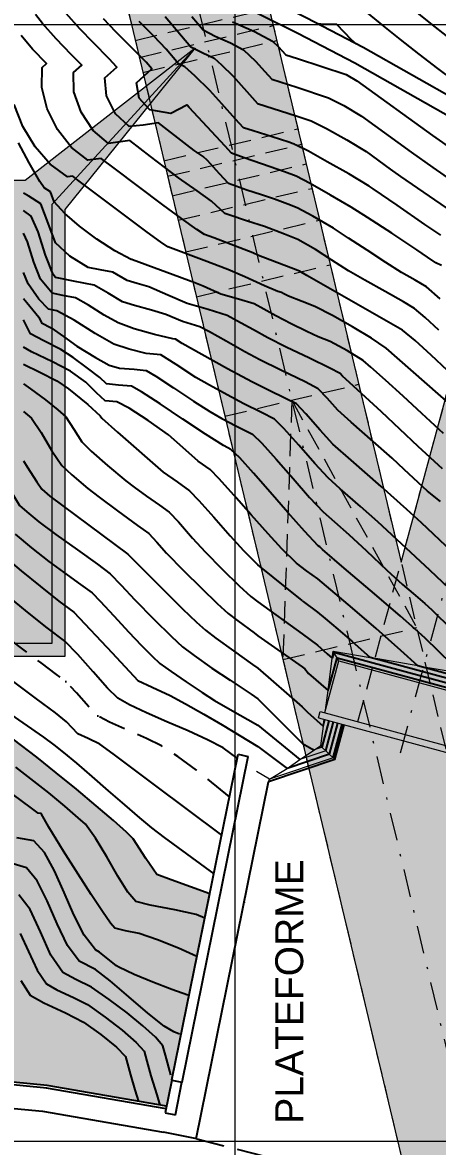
# Model space of a CAD drawing. Extents: x 62300 to 62842, y 108162 to 108787.
# Drawn here: x 62440.5 to 62459.1, y 108649.8 to 108700.1 of the extents above; entities that cross this region are included whole.
import ezdxf

# ---------------------------------------------------------------- set-up
doc = ezdxf.new("R2010")
doc.units = 0
doc.header["$LTSCALE"] = 0.999985
doc.header["$MEASUREMENT"] = 0
for name, pattern in [('DASHDOT', [2.8, 2, -0.25, 0.3, -0.25]), ('NASCOSTA', [9.525, 6.35, -3.175]), ('TRATTEGGIATA', [0.75, 0.5, -0.25]), ('TRATTEGGIATA2', [0.375, 0.25, -0.125]), ('TRATTOPUNTO2', [0.5, 0.25, -0.125, 0, -0.125])]:
    doc.linetypes.add(name, pattern=pattern)
for name, color, linetype in [('Av. Pr.Profi', 7, 'Continuous'), ('Bâti', 7, 'Continuous'), ('colore lago', 131, 'Continuous'), ('coordinate', 2, 'Continuous'), ('Couronnement', 7, 'Continuous'), ('curve livello 1m', 2, 'Continuous'), ('curve livello 5m', 7, 'Continuous'), ('LIN010TR', 2, 'NASCOSTA'), ('LIN018CO', 6, 'Continuous'), ('LIN025CO', 7, 'Continuous'), ('LINCOLO-ROSSO-025', 10, 'Continuous'), ('Strade', 7, 'Continuous'), ('TRATTCOLO-32', 255, 'Continuous')]:
    doc.layers.add(name, color=color, linetype=linetype)
doc.layers.add('Colori bordi', color=5, linetype='Continuous', plot=False)
doc.styles.add('ARIAL', font='arial.ttf')

# ---------------------------------------------------------------- blocks, each defined once
blk = doc.blocks.new('CONTORNO')
at = {"layer": 'Colori bordi', "lineweight": 0, "ltscale": 2, "flags": 128}
blk.add_lwpolyline([(-29.805, 84.968), (-22.578, 81.44), (16.586, -82.868)], dxfattribs=at)
blk.add_lwpolyline([(-28.746, 115.78, -0.121281), (-20.708, 100.164), (-8.908, 50.657), (5.179, 102.622, 0.76503), (-24.477, 119.975)], format="xyb", close=True, dxfattribs=at)

msp = doc.modelspace()

# ---------------------------------------------------------------- hatches: boundary and pattern name
at = {"layer": 'colore lago', "linetype": 'Continuous', "lineweight": 0}
msp.add_hatch(color=256, dxfattribs=at).paths.add_polyline_path([(62395.432, 108712.426), (62396.026, 108711.854), (62396.545, 108710.804), (62395.703, 108710.571), (62400.102, 108704.942), (62413.395, 108708.628), (62414.097, 108707.729), (62408.577, 108697.972), (62412.975, 108692.343), (62413.775, 108693.757), (62413.775, 108692.195), (62414.821, 108690.222), (62415.316, 108689.288), (62415.726, 108688.514), (62415.989, 108688.018), (62416.308, 108687.414), (62417.091, 108686.877), (62417.986, 108686.309), (62418.762, 108685.857), (62419.277, 108685.61), (62419.98, 108685.523), (62420.747, 108685.436), (62421.269, 108685.254), (62422.042, 108684.935), (62422.834, 108684.575), (62423.302, 108684.318), (62424.281, 108683.305), (62425.656, 108681.875), (62426.449, 108681.066), (62427.156, 108680.351), (62427.673, 108679.833), (62427.895, 108679.62), (62428.432, 108679.384), (62429.04, 108678.92), (62429.869, 108678.212), (62430.484, 108677.629), (62430.843, 108677.243), (62431.218, 108676.364), (62431.557, 108675.296), (62431.913, 108674.527), (62432.355, 108674.247), (62432.858, 108673.942), (62433.455, 108673.231), (62434.097, 108672.326), (62434.701, 108671.601), (62435.197, 108671.28), (62435.685, 108671.01), (62436.144, 108670.755), (62436.707, 108670.388), (62437.492, 108669.855), (62438.358, 108669.253), (62439.162, 108668.678), (62440.078, 108667.996), (62441.13, 108667.19), (62442.002, 108666.501), (62442.908, 108665.758), (62443.789, 108665.021), (62444.562, 108664.359), (62445.144, 108663.844), (62445.453, 108663.547), (62446.014, 108662.665), (62446.501, 108661.941), (62447.153, 108661.7), (62448.876, 108661.081), (62447.183, 108652.749), (62446.943, 108651.566), (62441.595, 108652.495), (62436.09, 108653.04), (62430.527, 108653.236), (62424.984, 108653.069), (62419.433, 108652.547), (62413.953, 108651.637), (62408.529, 108650.359), (62403.21, 108648.764), (62398.021, 108646.797), (62392.955, 108644.487), (62388.067, 108641.873), (62383.347, 108638.914), (62379.143, 108635.919), (62374.987, 108632.528), (62370.912, 108628.752), (62367.864, 108625.55), (62364.577, 108621.72), (62361.992, 108618.302), (62358.884, 108613.699), (62356.087, 108608.883), (62353.615, 108603.924), (62351.491, 108598.79), (62349.698, 108593.52), (62348.257, 108588.148), (62347.162, 108582.699), (62346.433, 108577.206), (62346.076, 108571.827), (62346.067, 108566.27), (62346.414, 108560.708), (62347.156, 108555.214), (62348.241, 108549.757), (62349.108, 108546.543), (62347.868, 108543.897), (62343.805, 108542.34), (62343.071, 108542.931), (62342.215, 108543.399), (62341.494, 108543.605), (62340.731, 108543.397), (62339.788, 108542.895), (62338.814, 108542.367), (62337.958, 108542.081), (62337.463, 108542.167), (62336.538, 108542.374), (62334.253, 108542.969), (62331.322, 108543.785), (62328.139, 108544.685), (62325.098, 108545.533), (62322.593, 108546.195), (62321.848, 108546.361), (62320.984, 108546.545), (62320.474, 108546.666), (62319.859, 108546.963), (62319.103, 108547.335), (62317.961, 108547.824), (62316.581, 108548.386), (62315.066, 108548.989), (62313.523, 108549.599), (62312.055, 108550.183), (62310.769, 108550.711), (62309.769, 108551.147), (62309.112, 108551.475), (62308.074, 108552.131), (62305.134, 108553.829), (62301.974, 108555.846), (62300, 108557.145), (62300, 108746.101), (62331.882, 108763.679), (62334.507, 108761.512), (62338.392, 108758.6), (62343.084, 108755.721), (62348.103, 108752.427), (62352.959, 108748.821), (62356.982, 108746.672), (62363.411, 108741.712), (62364.524, 108741.192), (62365.637, 108740.673), (62364.74, 108740.344), (62363.36, 108739.839), (62368.197, 108734.582), (62381.151, 108739.327), (62381.923, 108738.487), (62377.207, 108728.317), (62382.044, 108723.06), (62383.531, 108726.268), (62384.61, 108725.772), (62384.891, 108725.5), (62385.513, 108725.007), (62386.29, 108724.44), (62387.153, 108723.834), (62388.028, 108723.224), (62388.845, 108722.646), (62389.533, 108722.136), (62390.019, 108721.728), (62390.461, 108721.189), (62391.046, 108720.467), (62391.593, 108719.84), (62392.228, 108719.121), (62392.561, 108718.731), (62392.862, 108718.087), (62393.16, 108717.245), (62393.758, 108715.335), (62394.064, 108714.455), (62394.378, 108713.747)])
at = {"layer": 'LIN018CO', "linetype": 'Continuous', "lineweight": 0}
msp.add_hatch(color=256, dxfattribs=at).paths.add_polyline_path([(62442.384, 108691.715), (62448.23, 108698.959), (62441.801, 108691.942), (62441.801, 108672.281), (62437.749, 108672.281), (62437.749, 108671.699), (62442.384, 108671.699)])
at = {"layer": 'LINCOLO-ROSSO-025', "linetype": 'Continuous', "lineweight": 0}
msp.add_hatch(color=256, dxfattribs=at).paths.add_polyline_path([(62449.765, 108708.136), (62443.773, 108706.708), (62463.354, 108624.554), (62469.347, 108625.982), (62459.474, 108667.403), (62461.365, 108666.891), (62461.444, 108667.18), (62461.241, 108667.235), (62461.869, 108669.551), (62460.383, 108669.954), (62468.733, 108700.756), (62464.486, 108701.908), (62457.443, 108675.925)])
at = {"layer": 'TRATTCOLO-32', "linetype": 'Continuous', "lineweight": 0}
msp.add_hatch(color=256, dxfattribs=at).paths.add_polyline_path([(62437.167, 108672.281), (62441.801, 108672.281), (62441.801, 108691.942), (62448.23, 108698.959), (62440.606, 108693.028), (62437.167, 108693.028)])

# ---------------------------------------------------------------- linework, layer by layer
at = {"layer": 'Av. Pr.Profi', "color": 1, "linetype": 'DASHDOT'}
msp.add_line((62450.413, 108660.699), (62450.416, 108660.68), dxfattribs=at)
at = {"layer": 'Bâti', "linetype": 'Continuous'}
for p, q in [((62447.183, 108652.749), (62450.145, 108667.326)), ((62450.145, 108667.326), (62450.597, 108667.234)), ((62447.634, 108652.654), (62450.597, 108667.234)), ((62447.181, 108652.739), (62446.884, 108651.277)), ((62447.183, 108652.749), (62447.181, 108652.739)), ((62447.181, 108652.739), (62447.632, 108652.644)), ((62447.634, 108652.654), (62447.632, 108652.644)), ((62447.336, 108651.185), (62447.632, 108652.644)), ((62446.884, 108651.277), (62447.336, 108651.185))]:
    msp.add_line(p, q, dxfattribs=at)
at = {"layer": 'Colori bordi', "linetype": 'Continuous', "lineweight": 0, "flags": 128}
msp.add_lwpolyline([(62440.078, 108667.996), (62441.13, 108667.19), (62442.002, 108666.501), (62442.002, 108666.501), (62442.908, 108665.758), (62443.789, 108665.021), (62444.562, 108664.359), (62445.144, 108663.844), (62445.453, 108663.547), (62445.453, 108663.547), (62446.014, 108662.665), (62446.501, 108661.941), (62446.501, 108661.941), (62447.153, 108661.7), (62448.876, 108661.081), (62447.183, 108652.749), (62446.943, 108651.566), (62441.595, 108652.495), (62436.09, 108653.04)], dxfattribs=at)
at = {"layer": 'coordinate', "linetype": 'Continuous', "lineweight": 0}
for p, q in [((62450, 108778.484), (62450, 108403.974)), ((62421.182, 108700), (62500, 108700)), ((62340.187, 108650), (62522.9, 108650))]:
    msp.add_line(p, q, dxfattribs=at)
at = {"layer": 'Couronnement', "linetype": 'Continuous'}
for p, q in [((62441.583, 108652.376), (62436.074, 108652.921)), ((62441.595, 108652.495), (62436.09, 108653.04)), ((62446.919, 108651.449), (62441.575, 108652.377)), ((62446.943, 108651.566), (62441.595, 108652.495)), ((62435.927, 108651.881), (62441.384, 108651.345)), ((62441.384, 108651.345), (62446.8, 108650.405)), ((62448.291, 108650.104), (62446.8, 108650.405))]:
    msp.add_line(p, q, dxfattribs=at)
at = {"layer": 'curve livello 1m'}
for p, q in [((62453.007, 108674.205), (62451.032, 108675.804)), ((62451.032, 108672.634), (62453.007, 108671.241)), ((62454.176, 108670.181), (62454.572, 108671.643)), ((62454.572, 108671.643), (62462.004, 108669.629)), ((62451.032, 108671.184), (62453.007, 108669.456)), ((62451.032, 108669.816), (62453.007, 108667.817)), ((62453.901, 108667.639), (62454.223, 108668.827)), ((62453.951, 108668.588), (62454.03, 108668.879)), ((62454.067, 108667.484), (62454.416, 108668.774)), ((62451.032, 108668.629), (62452.909, 108667.091)), ((62454.397, 108667.174), (62454.802, 108668.67)), ((62446.407, 108665.959), (62444.547, 108667.353))]:
    msp.add_line(p, q, dxfattribs=at)
at = {"layer": 'curve livello 1m', "linetype": 'Continuous', "lineweight": 0}
for p, q in [((62454.067, 108667.484), (62452.909, 108667.091)), ((62453.901, 108667.639), (62453.549, 108667.519)), ((62454.397, 108667.174), (62451.554, 108666.207)), ((62451.554, 108666.207), (62450.972, 108666.562))]:
    msp.add_line(p, q, dxfattribs=at)
at = {"layer": 'curve livello 1m', "flags": 128}
for points in [[(62459.192, 108687.709), (62458.575, 108688.257), (62458.075, 108688.544), (62457.455, 108688.894), (62457.455, 108688.894), (62456.757, 108689.338), (62455.923, 108689.89), (62455.093, 108690.438), (62454.41, 108690.872), (62454.41, 108690.872), (62453.485, 108691.411), (62452.785, 108691.787), (62452.785, 108691.787), (62452.377, 108691.952), (62451.77, 108692.177), (62451.77, 108692.177), (62451.191, 108692.368), (62450.542, 108692.583), (62450.542, 108692.583), (62449.721, 108692.876), (62449.309, 108693.316), (62448.771, 108693.902), (62448.771, 108693.902), (62448.576, 108694.083), (62448.185, 108694.361), (62447.853, 108694.611), (62446.584, 108695.591), (62445.896, 108695.495), (62445.267, 108695.425), (62445.267, 108695.425), (62444.651, 108695.995), (62444.249, 108696.806), (62444.183, 108697.615), (62444.183, 108697.615), (62444.717, 108698.089), (62444.377, 108698.459), (62443.666, 108699.174), (62443.057, 108699.804), (62443.057, 108699.804), (62442.446, 108700.493)], [(62467.196, 108694.822), (62467.015, 108694.941), (62466.886, 108694.992), (62466.272, 108695.367), (62465.48, 108695.856), (62465.48, 108695.856), (62464.294, 108696.536), (62462.808, 108697.371), (62461.458, 108698.131), (62460.679, 108698.589), (62460.679, 108698.589), (62460.24, 108698.907), (62459.533, 108699.444), (62458.771, 108700.039), (62458.771, 108700.039), (62458.016, 108700.656)], [(62459.135, 108686.307), (62458.525, 108686.874), (62458.043, 108687.287), (62458.043, 108687.287), (62457.554, 108687.58), (62456.722, 108688.044), (62455.812, 108688.549), (62455.086, 108688.968), (62455.086, 108688.968), (62454.342, 108689.451), (62453.608, 108689.928), (62453.608, 108689.928), (62452.818, 108690.373), (62452.216, 108690.615), (62451.32, 108690.948), (62451.32, 108690.948), (62450.566, 108691.197), (62449.736, 108691.471), (62449.736, 108691.471), (62449.555, 108691.536), (62448.96, 108692.089), (62448.312, 108692.551), (62447.482, 108693.139), (62447.482, 108693.139), (62446.225, 108694.085), (62445.302, 108694.797), (62444.346, 108694.677), (62443.654, 108695.249), (62443.113, 108696.066), (62442.796, 108696.982), (62442.776, 108697.846), (62442.776, 108697.846), (62443.144, 108698.172), (62442.677, 108698.661), (62442.001, 108699.352), (62442.001, 108699.352), (62441.393, 108700.046), (62441.07, 108700.451)], [(62459.254, 108689.201), (62458.992, 108689.329), (62458.622, 108689.582), (62458.14, 108689.914), (62458.14, 108689.914), (62457.02, 108690.655), (62455.936, 108691.359), (62455.213, 108691.816), (62455.213, 108691.816), (62454.286, 108692.362), (62453.375, 108692.875), (62452.751, 108693.202), (62452.751, 108693.202), (62452.22, 108693.406), (62451.577, 108693.618), (62450.417, 108694.025), (62449.848, 108694.238), (62449.848, 108694.238), (62449.56, 108694.549), (62447.95, 108696.287), (62447.863, 108696.383), (62447.846, 108696.399), (62447.85, 108696.382), (62447.126, 108696.014), (62446.189, 108696.174), (62446.189, 108696.174), (62445.718, 108696.705), (62445.59, 108697.384), (62445.59, 108697.384), (62446.29, 108698.006), (62446.025, 108698.305), (62445.399, 108698.939), (62444.674, 108699.669), (62444.112, 108700.255)], [(62446.877, 108700.36), (62447.607, 108699.483), (62448.034, 108698.999), (62448.537, 108698.747), (62449.072, 108698.485), (62449.406, 108698.188), (62449.902, 108697.701), (62450.535, 108696.994), (62451.019, 108696.465), (62452.741, 108695.912), (62453.417, 108695.688), (62454.107, 108695.339), (62455.017, 108694.827), (62455.875, 108694.306), (62456.951, 108693.525), (62457.418, 108693.195), (62459.463, 108691.789)], [(62448.08, 108700.349), (62448.588, 108699.758), (62449.112, 108699.474), (62449.807, 108699.17), (62450.381, 108698.87), (62450.922, 108698.359), (62451.334, 108697.899), (62451.649, 108697.555), (62452.77, 108697.195), (62454.198, 108696.721), (62454.878, 108696.365), (62455.671, 108695.893), (62457.895, 108694.278), (62458.861, 108693.595), (62459.699, 108693.019)], [(62449.887, 108700.114), (62450.875, 108699.681), (62451.69, 108699.255), (62451.941, 108699.018), (62452.279, 108698.644), (62452.799, 108698.477), (62454.979, 108697.754), (62455.466, 108697.48), (62458.84, 108695.03), (62459.841, 108694.322)], [(62455.424, 108699.136), (62455.225, 108699.306), (62455.225, 108699.306), (62454.568, 108699.997), (62453.851, 108700.01), (62453.742, 108700.013)], [(62459.523, 108684.508), (62458.781, 108685.194), (62458.064, 108685.854), (62457.51, 108686.316), (62457.51, 108686.316), (62453.222, 108688.754), (62452.889, 108688.949), (62452.813, 108688.978), (62451.065, 108689.654), (62450.798, 108689.771), (62449.059, 108690.441), (62448.636, 108690.598), (62448.298, 108690.827), (62447.609, 108691.316), (62446.778, 108691.918), (62446.778, 108691.918), (62444.597, 108693.559), (62444.021, 108694.003), (62443.424, 108693.928), (62442.687, 108694.495), (62442.064, 108695.293), (62441.603, 108696.222), (62441.356, 108697.183), (62441.37, 108698.077), (62441.37, 108698.077), (62441.571, 108698.255), (62440.946, 108698.9), (62440.437, 108699.501)], [(62459.337, 108681.681), (62458.373, 108682.585), (62457.539, 108683.359), (62457.539, 108683.359), (62456.747, 108684.071), (62456.08, 108684.66), (62455.74, 108684.95), (62455.74, 108684.95), (62455.046, 108685.388), (62454.268, 108685.81), (62454.268, 108685.81), (62453.723, 108686.021), (62453.221, 108686.256), (62452.521, 108686.601), (62451.832, 108686.953), (62451.832, 108686.953), (62451.291, 108687.254), (62450.866, 108687.487), (62450.866, 108687.487), (62450.161, 108687.7), (62449.379, 108687.931), (62449.379, 108687.931), (62448.581, 108688.283), (62448.202, 108688.428), (62445.424, 108689.458), (62445.386, 108689.475), (62445.376, 108689.478), (62445.37, 108689.481), (62445.359, 108689.483), (62444.62, 108689.871), (62443.823, 108690.385), (62443.051, 108690.962), (62442.387, 108691.542), (62441.912, 108692.062), (62441.912, 108692.062), (62441.746, 108692.503), (62441.459, 108692.683), (62441.272, 108692.965), (62440.797, 108693.808), (62440.314, 108694.704)], [(62459.297, 108680.104), (62458.207, 108681.108), (62456.56, 108682.652), (62455.137, 108683.972), (62455.137, 108683.972), (62454.825, 108684.248), (62454.713, 108684.371), (62454.252, 108684.613), (62453.334, 108685.058), (62452.296, 108685.559), (62451.475, 108685.968), (62451.475, 108685.968), (62450.834, 108686.321), (62450.095, 108686.737), (62449.648, 108686.977), (62449.648, 108686.977), (62448.81, 108687.231), (62447.87, 108687.509), (62447.87, 108687.509), (62447.006, 108687.879), (62446.149, 108688.246), (62446.149, 108688.246), (62445.631, 108688.396), (62445.177, 108688.531), (62445.177, 108688.531), (62444.535, 108688.905), (62443.97, 108689.016), (62443.436, 108689.125), (62443.436, 108689.125), (62442.612, 108689.631), (62441.965, 108690.226), (62441.965, 108690.226), (62441.638, 108691.108), (62441.313, 108691.964), (62441.313, 108691.964), (62440.772, 108692.309), (62440.543, 108692.449)], [(62459.203, 108678.647), (62458.622, 108679.112), (62458.208, 108679.493), (62457.583, 108680.079), (62457.043, 108680.581), (62457.043, 108680.581), (62456.193, 108681.333), (62455.202, 108682.199), (62454.607, 108682.732), (62454.607, 108682.732), (62454.128, 108683.264), (62453.734, 108683.693), (62453.734, 108683.693), (62453.141, 108683.995), (62452.054, 108684.52), (62451.118, 108684.982), (62451.118, 108684.982), (62450.447, 108685.349), (62449.614, 108685.818), (62448.861, 108686.24), (62448.43, 108686.467), (62448.43, 108686.467), (62447.659, 108686.698), (62446.912, 108687.018), (62446.268, 108687.211), (62445.51, 108687.417), (62444.977, 108687.585), (62444.977, 108687.585), (62444.322, 108687.97), (62443.701, 108688.33), (62443.701, 108688.33), (62442.771, 108688.505), (62441.965, 108688.676), (62441.965, 108688.676), (62441.862, 108688.805), (62441.518, 108689.675), (62441.189, 108690.718), (62440.879, 108691.424), (62440.879, 108691.424), (62440.543, 108691.663)], [(62459.706, 108676.404), (62458.352, 108677.684), (62457.704, 108678.288), (62456.55, 108679.309), (62455.205, 108680.486), (62454.39, 108681.215), (62454.39, 108681.215), (62453.822, 108681.834), (62453.18, 108682.568), (62452.754, 108683.014), (62452.754, 108683.014), (62452.303, 108683.245), (62451.475, 108683.644), (62450.761, 108683.997), (62450.761, 108683.997), (62449.67, 108684.581), (62448.515, 108685.219), (62447.642, 108685.72), (62447.642, 108685.72), (62447.344, 108685.913), (62447.219, 108685.923), (62446.4, 108686.114), (62445.496, 108686.379), (62444.778, 108686.639), (62444.778, 108686.639), (62444.153, 108686.988), (62443.445, 108687.439), (62442.866, 108687.754), (62442.866, 108687.754), (62442.303, 108687.86), (62441.814, 108687.964), (62441.814, 108687.964), (62441.304, 108688.597), (62441.003, 108689.357), (62440.716, 108690.268), (62440.543, 108690.661)], [(62440.543, 108687.735), (62440.687, 108687.556), (62441.227, 108686.892), (62441.227, 108686.892), (62441.35, 108686.641), (62441.778, 108686.421), (62442.327, 108686.027), (62442.92, 108685.597), (62442.92, 108685.597), (62443.756, 108685.083), (62444.379, 108684.746), (62444.379, 108684.746), (62444.842, 108684.61), (62445.485, 108684.562), (62446.032, 108684.512), (62446.032, 108684.512), (62446.459, 108684.257), (62447.257, 108683.73), (62448.154, 108683.134), (62448.877, 108682.672), (62448.877, 108682.672), (62449.416, 108682.366), (62450.048, 108682.026), (62450.048, 108682.026), (62450.795, 108681.657), (62451.208, 108681.251), (62451.851, 108680.532), (62452.604, 108679.669), (62453.345, 108678.829), (62453.954, 108678.182), (62453.954, 108678.182), (62454.461, 108677.733), (62455.1, 108677.17), (62455.1, 108677.17), (62455.89, 108676.436), (62456.809, 108675.572), (62457.507, 108674.927), (62457.507, 108674.927), (62457.974, 108674.527), (62458.504, 108674.075), (62458.504, 108674.075), (62458.822, 108673.791), (62459.706, 108672.914)], [(62459.706, 108671.365), (62458.521, 108672.523), (62458.057, 108672.943), (62457.413, 108673.513), (62456.252, 108674.506), (62454.893, 108675.659), (62453.928, 108676.49), (62453.798, 108676.611), (62453.736, 108676.665), (62453.122, 108677.313), (62452.376, 108678.15), (62451.586, 108679.056), (62450.838, 108679.91), (62450.219, 108680.591), (62449.816, 108680.978), (62449.691, 108681.04), (62449.495, 108681.148), (62448.69, 108681.658), (62447.674, 108682.33), (62446.649, 108683.013), (62445.815, 108683.557), (62445.377, 108683.812), (62444.797, 108683.855), (62444.253, 108683.904), (62443.951, 108684.193), (62443.403, 108684.619), (62442.758, 108685.085), (62442.207, 108685.451), (62441.444, 108685.836), (62440.847, 108686.15), (62440.543, 108686.771)], [(62458.187, 108671.285), (62457.425, 108671.975), (62456.321, 108672.95), (62455.266, 108673.864), (62454.301, 108674.689), (62453.715, 108675.177), (62453.21, 108675.545), (62452.762, 108675.875), (62452.103, 108676.519), (62451.487, 108677.188), (62450.725, 108678.046), (62449.95, 108678.925), (62449.293, 108679.659), (62448.888, 108680.08), (62448.361, 108680.45), (62447.674, 108681.054), (62447.024, 108681.622), (62446.115, 108682.271), (62445.263, 108682.822), (62444.721, 108683.111), (62444.193, 108683.155), (62443.808, 108683.514), (62443.321, 108683.986), (62442.636, 108684.481), (62441.836, 108684.897), (62440.895, 108685.349), (62440.543, 108685.548)], [(62440.543, 108684.79), (62441.266, 108684.44), (62442.036, 108684.04), (62442.036, 108684.04), (62442.551, 108683.68), (62443.415, 108682.982), (62443.967, 108682.483), (62443.967, 108682.483), (62444.039, 108682.37), (62444.746, 108681.748), (62446.788, 108679.96), (62447.422, 108679.517), (62447.973, 108679.126), (62447.973, 108679.126), (62448.387, 108678.69), (62449.055, 108677.936), (62449.786, 108677.11), (62450.384, 108676.456), (62450.384, 108676.456), (62451.032, 108675.804)], [(62440.543, 108682.667), (62440.891, 108682.373), (62441.332, 108681.725), (62441.806, 108680.914), (62442.253, 108680.252), (62442.253, 108680.252), (62442.704, 108679.831), (62443.418, 108679.227), (62443.418, 108679.227), (62443.924, 108678.838), (62444.746, 108678.226), (62445.636, 108677.575), (62445.636, 108677.575), (62446.144, 108677.217), (62446.504, 108676.822), (62446.946, 108676.329), (62446.946, 108676.329), (62447.705, 108675.554), (62448.503, 108674.763), (62449.211, 108674.081), (62449.7, 108673.636), (62449.7, 108673.636), (62450.136, 108673.295), (62450.859, 108672.759), (62451.032, 108672.634)], [(62439.15, 108680.464), (62440.36, 108678.461), (62440.681, 108678.173), (62441.223, 108677.731), (62441.223, 108677.731), (62441.992, 108677.162), (62442.955, 108676.478), (62443.851, 108675.839), (62444.418, 108675.406), (62444.418, 108675.406), (62444.905, 108674.891), (62445.521, 108674.234), (62445.521, 108674.234), (62446.378, 108673.373), (62447.17, 108672.599), (62447.659, 108672.144), (62447.659, 108672.144), (62448.179, 108671.749), (62448.968, 108671.185), (62448.968, 108671.185), (62449.784, 108670.641), (62450.732, 108670.021), (62451.032, 108669.816)], [(62440.536, 108680.464), (62440.704, 108680.198), (62441.142, 108679.516), (62441.36, 108679.193), (62441.36, 108679.193), (62441.715, 108678.881), (62445.203, 108676.283), (62445.23, 108676.263), (62445.233, 108676.26), (62446.053, 108675.432), (62446.891, 108674.6), (62447.663, 108673.845), (62448.286, 108673.248), (62448.679, 108672.89), (62448.679, 108672.89), (62449.152, 108672.525), (62449.934, 108671.953), (62450.791, 108671.344), (62450.791, 108671.344), (62451.032, 108671.184)], [(62440.167, 108677.183), (62440.899, 108676.576), (62441.673, 108675.956), (62442.327, 108675.476), (62443.097, 108674.931), (62443.606, 108674.549), (62443.964, 108674.182), (62444.579, 108673.521), (62445.259, 108672.788), (62445.809, 108672.208), (62446.304, 108671.714), (62446.638, 108671.397), (62447.146, 108671.026), (62447.817, 108670.566), (62448.538, 108670.087), (62449.091, 108669.731), (62449.782, 108669.324), (62451.032, 108668.629)], [(62450.11, 108667.152), (62449.469, 108667.618), (62448.779, 108667.978), (62447.906, 108668.375), (62446.959, 108668.785), (62446.047, 108669.183), (62445.279, 108669.542), (62444.765, 108669.838), (62444.765, 108669.838), (62444.296, 108670.292), (62443.65, 108671.017), (62442.966, 108671.791), (62442.382, 108672.392), (62442.382, 108672.392), (62441.596, 108672.987), (62440.724, 108673.685), (62439.861, 108674.388)], [(62453.007, 108674.205), (62453.055, 108674.171), (62453.705, 108673.69), (62453.705, 108673.69), (62454.048, 108673.405), (62454.613, 108672.923), (62455.229, 108672.388), (62455.229, 108672.388), (62456.059, 108671.655)], [(62461.523, 108666.326), (62462.495, 108669.91), (62456.059, 108671.655)], [(62462.03, 108667.432), (62462.74, 108670.051), (62458.187, 108671.285)], [(62453.007, 108671.241), (62453.134, 108671.156), (62453.299, 108670.937), (62454.176, 108670.181)], [(62444.547, 108667.353), (62443.954, 108667.783), (62443.429, 108668.028), (62442.969, 108668.248), (62442.969, 108668.248), (62442.47, 108668.783), (62441.977, 108669.175), (62441.124, 108669.816), (62440.102, 108670.575)], [(62448.304, 108658.267), (62447.471, 108658.642), (62446.53, 108659.017), (62445.716, 108659.302), (62445.716, 108659.302), (62445.104, 108659.43), (62444.629, 108659.54), (62444.439, 108659.769), (62444.074, 108660.291), (62443.574, 108661.044), (62442.981, 108661.966), (62442.334, 108662.992), (62441.677, 108664.061), (62441.677, 108664.061), (62441.334, 108664.67), (62441.197, 108664.69), (62440.899, 108664.912), (62434.771, 108669.446)], [(62439.421, 108669.48), (62440.51, 108668.732), (62441.428, 108668.099), (62441.89, 108667.752), (62442.336, 108667.403), (62442.912, 108666.922), (62443.597, 108666.333), (62444.332, 108665.693), (62445.061, 108665.058), (62445.727, 108664.486), (62446.271, 108664.034), (62446.838, 108663.597), (62449.057, 108661.97)], [(62453.007, 108669.456), (62453.252, 108669.213), (62453.951, 108668.588)], [(62453.007, 108667.817), (62453.02, 108667.807), (62453.02, 108667.807), (62453.444, 108667.572), (62453.549, 108667.519)], [(62448.655, 108659.993), (62448.264, 108660.149), (62447.315, 108660.361), (62446.209, 108660.569), (62445.565, 108660.74), (62445.565, 108660.74), (62445.214, 108661.15), (62444.764, 108661.872), (62444.264, 108662.734), (62443.764, 108663.565), (62443.311, 108664.193), (62443.311, 108664.193), (62442.991, 108664.488), (62442.383, 108665.009), (62441.668, 108665.6), (62441.668, 108665.6), (62440.202, 108666.756)], [(62449.409, 108663.703), (62446.407, 108665.959)], [(62447.897, 108656.54), (62447.182, 108656.789), (62446.331, 108657.12), (62445.489, 108657.472), (62444.801, 108657.789), (62444.801, 108657.789), (62444.695, 108657.853), (62443.939, 108658.475), (62443.759, 108658.566), (62443.255, 108659.232), (62442.792, 108660.133), (62442.352, 108661.136), (62441.919, 108662.111), (62441.474, 108662.928), (62441, 108663.456), (62441, 108663.456), (62440.235, 108663.583)], [(62447.526, 108654.794), (62447.275, 108654.895), (62446.842, 108655.154), (62446.111, 108655.732), (62445.249, 108656.473), (62444.413, 108657.188), (62443.761, 108657.689), (62443.761, 108657.689), (62443.027, 108658.059), (62442.514, 108658.771), (62442.047, 108659.739), (62441.601, 108660.769), (62441.15, 108661.668), (62440.667, 108662.243), (62440.667, 108662.243), (62440.077, 108662.415)], [(62440.396, 108659.302), (62440.766, 108658.503), (62441.144, 108657.668), (62441.563, 108657.047), (62441.563, 108657.047), (62442.037, 108656.781), (62442.781, 108656.441), (62443.406, 108656.118), (62443.406, 108656.118), (62444.196, 108655.565), (62444.961, 108654.969), (62445.579, 108654.428), (62445.934, 108654.038), (62445.934, 108654.038), (62446.062, 108653.583), (62446.242, 108652.937), (62446.242, 108652.937), (62446.5, 108652.076), (62446.642, 108651.619)], [(62440.423, 108657.202), (62440.831, 108656.541), (62440.831, 108656.541), (62441.447, 108656.194), (62442.415, 108655.752), (62443.228, 108655.333), (62443.228, 108655.333), (62444.007, 108654.777), (62444.699, 108654.208), (62445.097, 108653.795), (62445.324, 108652.981), (62445.324, 108652.981), (62445.525, 108652.312), (62445.688, 108651.784)]]:
    msp.add_lwpolyline(points, dxfattribs=at)
at = {"layer": 'curve livello 1m', "color": 152, "linetype": 'TRATTEGGIATA2', "ltscale": 5, "flags": 128}
msp.add_lwpolyline([(62449.759, 108665.424), (62448.276, 108666.618), (62447.444, 108667.222), (62446.711, 108667.701), (62446.711, 108667.701), (62446.04, 108668.037), (62445.194, 108668.407), (62444.395, 108668.759), (62443.867, 108669.043), (62443.867, 108669.043), (62443.461, 108669.452), (62442.915, 108670.073), (62442.426, 108670.587), (62442.426, 108670.587), (62442.022, 108670.905), (62441.327, 108671.424), (62440.565, 108671.991), (62439.958, 108672.455), (62439.958, 108672.455), (62439.101, 108673.144), (62438.297, 108673.805), (62437.668, 108674.337), (62437.338, 108674.637), (62437.338, 108674.637), (62437.023, 108675.02), (62436.567, 108675.627), (62436.053, 108676.347), (62435.565, 108677.065), (62435.565, 108677.065), (62435.174, 108677.72), (62434.735, 108678.49), (62434.437, 108678.97), (62434.437, 108678.97), (62433.864, 108679.48), (62433.162, 108680.028), (62432.794, 108680.41), (62432.794, 108680.41), (62432.798, 108680.419), (62432.36, 108680.684), (62431.737, 108681.144), (62430.997, 108681.73), (62430.218, 108682.359), (62429.474, 108682.948), (62428.842, 108683.416), (62428.842, 108683.416), (62428.236, 108683.786), (62427.777, 108683.944), (62427.254, 108684.378), (62426.646, 108685.017), (62426.003, 108685.735), (62425.373, 108686.406), (62424.805, 108686.903), (62424.805, 108686.903), (62424.471, 108687.091), (62423.833, 108687.412), (62422.982, 108687.822), (62422.008, 108688.276), (62421.004, 108688.732), (62421.004, 108688.732), (62420.615, 108688.893), (62419.736, 108688.996), (62419.147, 108689.309), (62418.495, 108689.773), (62417.978, 108690.249), (62417.978, 108690.249), (62417.657, 108690.734), (62417.216, 108691.548), (62416.701, 108692.554), (62416.162, 108693.617), (62415.486, 108694.902), (62414.681, 108695.357)], dxfattribs=at)
at = {"layer": 'curve livello 5m'}
for p, q in [((62451.032, 108674.145), (62453.007, 108672.718)), ((62454.232, 108667.329), (62454.609, 108668.722)), ((62451.032, 108667.674), (62452.348, 108666.689)), ((62454.232, 108667.329), (62452.348, 108666.689)), ((62454.479, 108667.097), (62451.508, 108666.086))]:
    msp.add_line(p, q, dxfattribs=at)
at = {"layer": 'curve livello 5m', "flags": 128}
for points in [[(62462.264, 108696.001), (62461.99, 108696.155), (62460.875, 108696.798), (62460.229, 108697.189), (62459.792, 108697.502), (62459.088, 108698.03), (62458.251, 108698.673), (62457.411, 108699.331), (62456.673, 108699.923), (62455.94, 108700.523)], [(62459.227, 108690.559), (62458.505, 108691.048), (62457.267, 108691.908), (62456.192, 108692.646), (62456.016, 108692.761), (62455.097, 108693.305), (62454.138, 108693.853), (62453.293, 108694.32), (62452.717, 108694.617), (62452.669, 108694.635), (62452.612, 108694.654), (62452.409, 108694.727), (62451.674, 108694.963), (62450.825, 108695.23), (62450.389, 108695.376), (62450.03, 108695.754), (62449.42, 108696.449), (62448.882, 108697.042), (62448.213, 108697.7), (62447.764, 108698.099), (62447.479, 108698.24), (62446.92, 108698.897), (62446.369, 108699.472), (62445.712, 108700.138)], [(62459.706, 108682.919), (62456.775, 108685.511), (62456.118, 108685.948), (62455.267, 108686.463), (62454.37, 108686.97), (62453.579, 108687.379), (62453.019, 108687.598), (62452.394, 108687.837), (62452.188, 108687.939), (62452.083, 108687.997), (62451.922, 108688.045), (62451.328, 108688.3), (62450.449, 108688.695), (62449.689, 108689.027), (62448.63, 108689.435), (62446.999, 108690.04), (62446.675, 108690.263), (62446.075, 108690.696), (62446.075, 108690.696), (62442.969, 108693.033), (62442.74, 108693.21), (62442.502, 108693.18), (62441.735, 108693.74), (62441.058, 108694.514), (62440.507, 108695.428), (62440.118, 108696.413)], [(62459.586, 108674.75), (62458.721, 108675.568), (62456.402, 108677.729), (62455.625, 108678.416), (62454.72, 108679.208), (62454.172, 108679.699), (62453.575, 108680.34), (62452.857, 108681.16), (62452.197, 108681.908), (62451.775, 108682.336), (62451.191, 108682.626), (62450.404, 108683.011), (62449.654, 108683.413), (62448.86, 108683.852), (62448.259, 108684.196), (62447.365, 108684.78), (62446.688, 108685.213), (62446.031, 108685.267), (62445.271, 108685.456), (62444.578, 108685.692), (62443.746, 108686.158), (62442.803, 108686.758), (62442.032, 108687.178), (62441.663, 108687.252), (62441.222, 108687.7), (62440.745, 108688.388), (62440.543, 108688.9)], [(62440.543, 108683.904), (62440.858, 108683.684), (62441.527, 108683.191), (62441.527, 108683.191), (62442.077, 108682.746), (62442.429, 108682.428), (62442.429, 108682.428), (62442.786, 108681.874), (62443.146, 108681.311), (62443.146, 108681.311), (62443.569, 108680.902), (62444.301, 108680.258), (62445.122, 108679.572), (62445.122, 108679.572), (62445.492, 108679.291), (62446.041, 108678.888), (62446.041, 108678.888), (62446.626, 108678.478), (62447.059, 108678.171), (62447.059, 108678.171), (62447.47, 108677.729), (62448.107, 108677.007), (62448.665, 108676.393), (62448.665, 108676.393), (62449.432, 108675.614), (62450.193, 108674.869), (62450.72, 108674.383), (62450.72, 108674.383), (62451.032, 108674.145)], [(62434.431, 108683.042), (62434.879, 108682.56), (62434.891, 108682.551), (62435.284, 108682.426), (62437.971, 108677.873), (62438.194, 108677.504), (62438.477, 108677.222), (62438.982, 108676.77), (62439.653, 108676.194), (62440.437, 108675.539), (62441.278, 108674.853), (62442.123, 108674.18), (62442.794, 108673.692), (62444.51, 108671.868), (62445.662, 108670.633), (62446.291, 108670.333), (62447.099, 108669.955), (62447.791, 108669.581), (62448.618, 108669.116), (62449.438, 108668.639), (62451.032, 108667.674)], [(62453.007, 108672.718), (62453.696, 108672.204), (62453.696, 108672.204), (62454.137, 108671.826), (62454.361, 108671.629)], [(62461.016, 108665.219), (62462.25, 108669.769), (62454.432, 108671.889), (62454.361, 108671.629)], [(62448.876, 108661.081), (62447.153, 108661.7), (62446.501, 108661.941), (62446.501, 108661.941), (62446.014, 108662.665), (62445.453, 108663.547), (62445.453, 108663.547), (62445.144, 108663.844), (62444.562, 108664.359), (62443.789, 108665.021), (62442.908, 108665.758), (62442.002, 108666.501), (62442.002, 108666.501), (62441.13, 108667.19), (62440.078, 108667.996)], [(62447.138, 108652.97), (62447.136, 108652.976), (62446.896, 108653.858), (62446.772, 108654.281), (62446.772, 108654.281), (62446.445, 108654.655), (62445.886, 108655.167), (62445.172, 108655.755), (62444.379, 108656.354), (62443.583, 108656.904), (62443.583, 108656.904), (62442.88, 108657.251), (62442.295, 108657.553), (62442.295, 108657.553), (62441.769, 108658.332), (62441.295, 108659.38), (62440.83, 108660.384), (62440.334, 108661.03)]]:
    msp.add_lwpolyline(points, dxfattribs=at)
at = {"layer": 'LIN010TR', "linetype": 'TRATTOPUNTO2', "lineweight": 0, "ltscale": 5}
msp.add_line((62457.408, 108667.388), (62473.653, 108727.314), dxfattribs=at)
at = {"layer": 'LIN010TR', "linetype": 'TRATTOPUNTO2', "lineweight": 0, "ltscale": 5, "flags": 128}
msp.add_lwpolyline([(62365.019, 108736.314), (62390.97, 108745.82), (62398.331, 108748.517, -0.448954), (62442.646, 108724.718), (62455.145, 108672.281)], format="xyb", dxfattribs=at)
msp.add_lwpolyline([(62455.145, 108672.281), (62484.936, 108547.295)], dxfattribs=at)
at = {"layer": 'LIN018CO', "linetype": 'Continuous', "lineweight": 0}
for p, q in [((62440.606, 108693.028), (62448.23, 108698.959)), ((62448.23, 108698.959), (62441.801, 108691.942)), ((62448.23, 108698.959), (62442.384, 108691.715)), ((62437.167, 108693.028), (62440.606, 108693.028)), ((62441.801, 108691.942), (62441.801, 108672.281)), ((62442.384, 108691.715), (62442.384, 108671.699)), ((62441.801, 108672.281), (62437.167, 108672.281)), ((62442.384, 108671.699), (62437.749, 108671.699))]:
    msp.add_line(p, q, dxfattribs=at)
at = {"layer": 'LIN018CO', "lineweight": 0}
for p, q in [((62454.361, 108671.629), (62454.401, 108671.942)), ((62454.401, 108671.942), (62456.059, 108671.655)), ((62454.65, 108671.509), (62454.401, 108671.942)), ((62454.176, 108670.181), (62454.361, 108671.629)), ((62458.187, 108671.285), (62456.059, 108671.655)), ((62458.187, 108671.285), (62460.099, 108670.974)), ((62454.052, 108669.305), (62454.176, 108670.181)), ((62453.951, 108668.588), (62453.994, 108668.889)), ((62453.951, 108668.588), (62453.829, 108667.707)), ((62452.909, 108667.091), (62453.829, 108667.707)), ((62454.479, 108667.097), (62453.829, 108667.707)), ((62452.348, 108666.689), (62452.909, 108667.091)), ((62451.554, 108666.207), (62452.348, 108666.689)), ((62451.508, 108666.086), (62451.554, 108666.207))]:
    msp.add_line(p, q, dxfattribs=at)
at = {"layer": 'LIN025CO', "linetype": 'TRATTEGGIATA', "lineweight": 0, "ltscale": 2}
for p, q in [((62455.508, 108668.789), (62471.53, 108727.89)), ((62445.642, 108725.432), (62491.953, 108531.14)), ((62439.65, 108724.004), (62483.092, 108541.745)), ((62445.541, 108699.288), (62451.533, 108700.717)), ((62445.724, 108698.522), (62451.716, 108699.95)), ((62445.884, 108697.85), (62451.876, 108699.278)), ((62446.826, 108693.899), (62452.818, 108695.327)), ((62446.991, 108693.205), (62452.983, 108694.633)), ((62447.2, 108692.33), (62453.192, 108693.759)), ((62447.461, 108691.233), (62453.453, 108692.662)), ((62447.8, 108689.813), (62453.792, 108691.241)), ((62448.277, 108687.811), (62454.269, 108689.239)), ((62449.552, 108682.461), (62455.544, 108683.89)), ((62452.548, 108683.176), (62452.149, 108671.567)), ((62452.548, 108683.176), (62458.141, 108672.995)), ((62452.149, 108671.567), (62458.141, 108672.995))]:
    msp.add_line(p, q, dxfattribs=at)
at = {"layer": 'LIN025CO', "linetype": 'Continuous', "lineweight": 0}
for p, q in [((62454.022, 108669.192), (62454.65, 108671.509)), ((62454.65, 108671.509), (62461.869, 108669.551)), ((62453.741, 108668.958), (62453.819, 108669.247)), ((62453.741, 108668.958), (62461.365, 108666.89)), ((62453.819, 108669.247), (62461.444, 108667.18))]:
    msp.add_line(p, q, dxfattribs=at)
at = {"layer": 'Strade', "linetype": 'Continuous'}
msp.add_line((62454.479, 108667.097), (62454.899, 108668.644), dxfattribs=at)
at = {"layer": 'Strade', "linetype": 'Continuous', "flags": 128}
for points in [[(62522.9, 108661.238), (62520.848, 108662.261), (62519.403, 108665.193), (62518.818, 108666.699), (62515.27, 108670.151), (62511.874, 108673.133), (62505.133, 108678.494), (62500.378, 108681.944), (62492.196, 108686.644), (62483.788, 108690.227), (62474.728, 108693.007), (62466.963, 108694.878), (62460.07, 108696.526), (62455.747, 108698.968), (62453.189, 108700.302), (62450.107, 108701.841), (62448.064, 108703.91), (62447.27, 108707.085), (62442.45, 108712.599), (62435.509, 108718.13)], [(62522.9, 108660.411), (62522.644, 108660.472), (62520.25, 108661.665), (62518.67, 108664.871), (62518.135, 108666.247), (62514.727, 108669.563), (62511.361, 108672.519), (62504.649, 108677.857), (62499.943, 108681.272), (62491.839, 108685.927), (62483.513, 108689.475), (62474.517, 108692.235), (62466.776, 108694.1), (62459.774, 108695.774), (62455.365, 108698.265), (62452.825, 108699.589), (62449.631, 108701.185), (62447.341, 108703.504), (62446.541, 108706.704), (62441.895, 108712.018), (62435.063, 108717.462)], [(62448.262, 108650.112), (62451.508, 108666.086)]]:
    msp.add_lwpolyline(points, dxfattribs=at)
at = {"layer": 'Strade', "color": 2, "linetype": 'TRATTEGGIATA2', "ltscale": 5, "flags": 128}
msp.add_lwpolyline([(62448.291, 108650.104), (62456.606, 108648.014), (62464.373, 108645.587), (62471.903, 108642.764), (62479.171, 108639.525), (62484.787, 108636.691), (62490.119, 108633.745)], dxfattribs=at)

# ---------------------------------------------------------------- block references
at = {"layer": 'TRATTCOLO-32', "linetype": 'Continuous', "lineweight": 0}
msp.add_blockref('CONTORNO', (62466.351, 108625.268), dxfattribs=at)

# ---------------------------------------------------------------- texts
at = {"layer": 'coordinate', "color": 1, "style": 'ARIAL'}
msp.add_text('PLATEFORME', height=1.25, rotation=90, dxfattribs=at).set_placement((62453.058, 108650.788))

doc.saveas('drawing.dxf')
